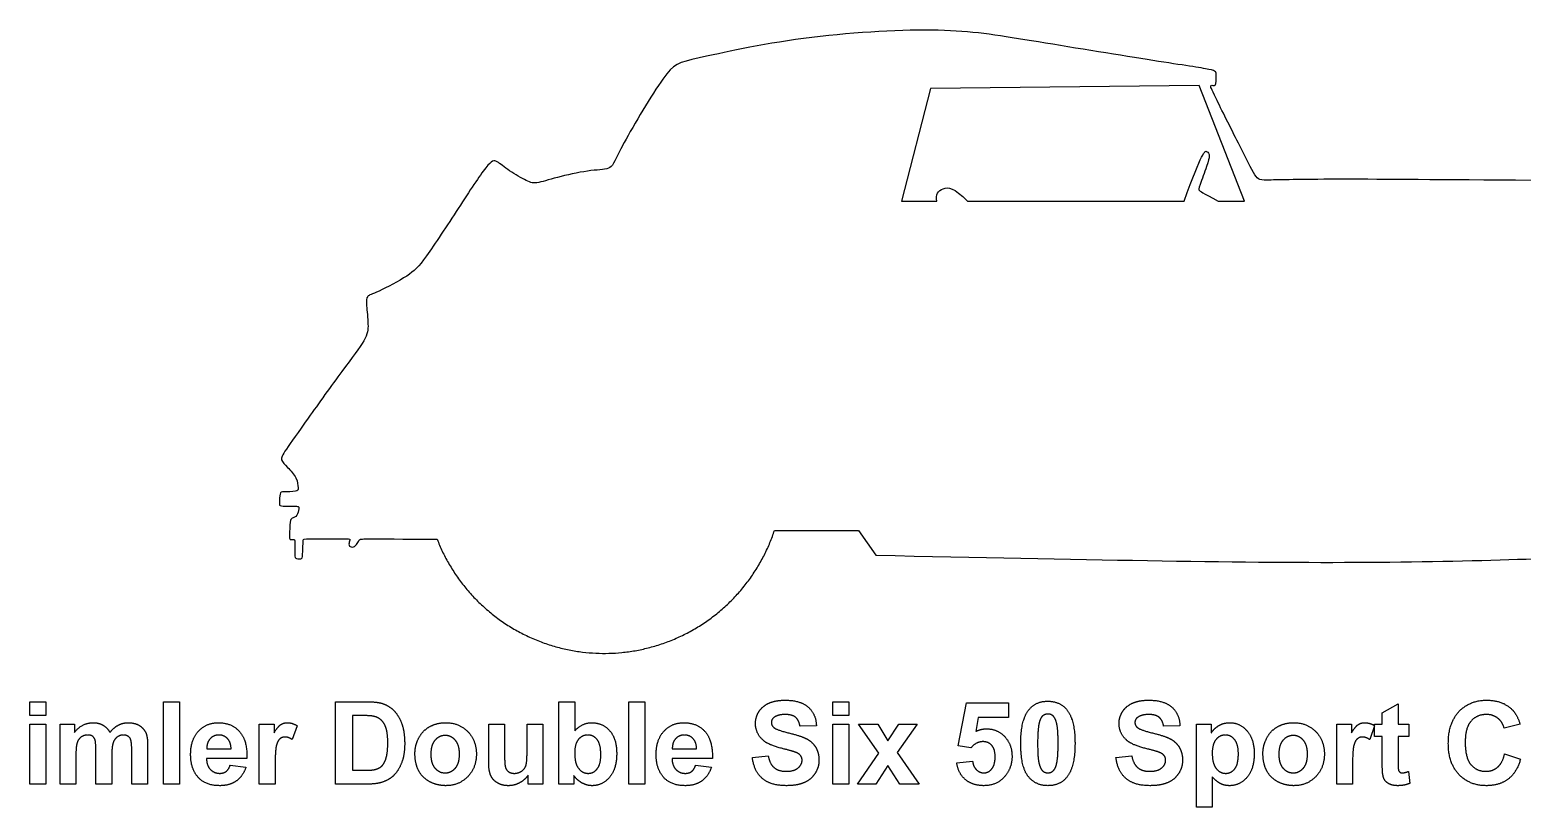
# Model space of a CAD drawing. Header units: millimetres. Extents: x -155 to 163, y -128 to 149.
# Drawn here: x -73.03 to -23.84, y 27.47 to 53.1 of the extents above; entities that cross this region are included whole.
import ezdxf

# ---------------------------------------------------------------- set-up
doc = ezdxf.new("R2010")
doc.units = ezdxf.units.MM
doc.header["$MEASUREMENT"] = 0
doc.layers.add('Layer 03', color=5, linetype='Continuous')

msp = doc.modelspace()

# ---------------------------------------------------------------- linework, layer by layer
at = {"layer": 'Layer 03'}
for p, q in [((-43.344, 51.166), (-44.293, 47.448)), ((-34.485, 51.264), (-43.344, 51.166)), ((-32.989, 47.446), (-34.485, 51.264)), ((-44.293, 47.448), (-43.131, 47.448)), ((-42.117, 47.448), (-34.983, 47.446)), ((-33.854, 47.446), (-32.989, 47.446)), ((-48.481, 36.595), (-45.71, 36.595)), ((-45.71, 36.595), (-45.137, 35.776)), ((-73.026, 30.49), (-73.026, 30.945)), ((-73.026, 30.945), (-72.503, 30.945)), ((-72.503, 30.945), (-72.503, 30.49)), ((-68.621, 28.228), (-68.621, 30.945)), ((-68.621, 30.945), (-68.097, 30.945)), ((-68.097, 30.945), (-68.097, 28.228)), ((-62.949, 28.228), (-62.949, 30.945)), ((-62.949, 30.945), (-61.947, 30.945)), ((-55.591, 28.228), (-55.591, 30.945)), ((-55.591, 30.945), (-55.067, 30.945)), ((-55.067, 30.945), (-55.067, 29.98)), ((-53.278, 28.228), (-53.278, 30.945)), ((-53.278, 30.945), (-52.755, 30.945)), ((-52.755, 30.945), (-52.755, 28.228)), ((-46.561, 30.49), (-46.561, 30.945)), ((-46.561, 30.945), (-46.037, 30.945)), ((-46.037, 30.945), (-46.037, 30.49)), ((-42.425, 29.489), (-42.155, 30.912)), ((-42.155, 30.912), (-40.771, 30.912)), ((-40.771, 30.912), (-40.771, 30.422)), ((-28.45, 30.574), (-27.927, 30.878)), ((-28.45, 30.203), (-28.45, 30.574)), ((-27.927, 30.878), (-27.927, 30.203)), ((-72.503, 30.49), (-73.026, 30.49)), ((-73.026, 28.228), (-73.026, 30.203)), ((-73.026, 30.203), (-72.503, 30.203)), ((-72.503, 30.203), (-72.503, 28.228)), ((-72.03, 28.228), (-72.03, 30.203)), ((-72.03, 30.203), (-71.557, 30.203)), ((-71.557, 30.203), (-71.557, 29.935)), ((-65.464, 28.228), (-65.464, 30.203)), ((-65.464, 30.203), (-64.975, 30.203)), ((-64.975, 30.203), (-64.975, 29.924)), ((-64.215, 30.154), (-64.376, 29.696)), ((-62.145, 30.49), (-62.393, 30.49)), ((-62.393, 30.49), (-62.393, 28.684)), ((-57.903, 28.95), (-57.903, 30.203)), ((-57.903, 30.203), (-57.38, 30.203)), ((-57.38, 30.203), (-57.38, 29.296)), ((-56.637, 29.37), (-56.637, 30.203)), ((-56.637, 30.203), (-56.114, 30.203)), ((-56.114, 30.203), (-56.114, 28.228)), ((-47.101, 30.152), (-47.641, 30.135)), ((-46.037, 30.49), (-46.561, 30.49)), ((-46.561, 28.228), (-46.561, 30.203)), ((-46.561, 30.203), (-46.037, 30.203)), ((-46.037, 30.203), (-46.037, 28.228)), ((-45.042, 29.245), (-45.708, 30.203)), ((-45.708, 30.203), (-45.079, 30.203)), ((-45.079, 30.203), (-44.742, 29.66)), ((-44.742, 29.66), (-44.386, 30.203)), ((-43.784, 30.203), (-44.435, 29.267)), ((-44.386, 30.203), (-43.784, 30.203)), ((-41.764, 30.422), (-41.85, 29.968)), ((-40.771, 30.422), (-41.764, 30.422)), ((-35.117, 30.152), (-35.657, 30.135)), ((-34.577, 27.469), (-34.577, 30.203)), ((-34.577, 30.203), (-34.088, 30.203)), ((-34.088, 30.203), (-34.088, 29.915)), ((-29.952, 28.228), (-29.952, 30.203)), ((-29.952, 30.203), (-29.463, 30.203)), ((-29.463, 30.203), (-29.463, 29.924)), ((-28.703, 30.154), (-28.864, 29.696)), ((-28.703, 29.798), (-28.703, 30.203)), ((-28.703, 30.203), (-28.45, 30.203)), ((-27.927, 30.203), (-27.573, 30.203)), ((-27.573, 30.203), (-27.573, 29.798)), ((-23.91, 30.203), (-24.433, 30.068)), ((-28.45, 29.798), (-28.703, 29.798)), ((-28.45, 28.927), (-28.45, 29.798)), ((-27.573, 29.798), (-27.927, 29.798)), ((-27.927, 29.798), (-27.927, 28.982)), ((-71.507, 29.188), (-71.507, 28.228)), ((-70.849, 28.228), (-70.849, 29.311)), ((-70.325, 29.177), (-70.325, 28.228)), ((-69.667, 28.228), (-69.667, 29.357)), ((-69.144, 29.494), (-69.144, 28.228)), ((-65.869, 29.072), (-67.203, 29.072)), ((-67.194, 29.393), (-66.393, 29.393)), ((-50.527, 29.072), (-51.86, 29.072)), ((-51.851, 29.393), (-51.05, 29.393)), ((-49.211, 29.106), (-48.687, 29.156)), ((-45.742, 28.228), (-45.042, 29.245)), ((-44.435, 29.267), (-43.717, 28.228)), ((-42.006, 29.426), (-42.425, 29.489)), ((-37.227, 29.106), (-36.704, 29.156)), ((-24.416, 29.224), (-23.893, 29.055)), ((-66.426, 28.853), (-65.903, 28.785)), ((-64.941, 28.839), (-64.941, 28.228)), ((-62.393, 28.684), (-61.982, 28.684)), ((-51.084, 28.853), (-50.561, 28.785)), ((-44.742, 28.84), (-45.14, 28.228)), ((-44.346, 28.228), (-44.742, 28.84)), ((-42.476, 28.933), (-41.953, 28.988)), ((-29.429, 28.839), (-29.429, 28.228)), ((-27.581, 28.649), (-27.539, 28.253)), ((-72.503, 28.228), (-73.026, 28.228)), ((-71.507, 28.228), (-72.03, 28.228)), ((-70.325, 28.228), (-70.849, 28.228)), ((-69.144, 28.228), (-69.667, 28.228)), ((-68.097, 28.228), (-68.621, 28.228)), ((-64.941, 28.228), (-65.464, 28.228)), ((-61.917, 28.228), (-62.949, 28.228)), ((-56.603, 28.228), (-56.603, 28.522)), ((-56.114, 28.228), (-56.603, 28.228)), ((-55.101, 28.228), (-55.591, 28.228)), ((-55.101, 28.516), (-55.101, 28.228)), ((-52.755, 28.228), (-53.278, 28.228)), ((-46.037, 28.228), (-46.561, 28.228)), ((-45.14, 28.228), (-45.742, 28.228)), ((-43.717, 28.228), (-44.346, 28.228)), ((-34.054, 28.464), (-34.054, 27.469)), ((-29.429, 28.228), (-29.952, 28.228)), ((-34.054, 27.469), (-34.577, 27.469))]:
    msp.add_line(p, q, dxfattribs=at)
for points, knots in [([(0.657, 42.333), (0.702, 42.706), (0.633, 43.47), (0.71, 43.612), (0.973, 43.525), (2.015, 42.899), (2.212, 42.888), (2.18, 43.305), (1.708, 43.963), (0.578, 45.181), (-0.901, 45.97), (-0.933, 46.144), (-0.922, 47.686), (-0.933, 47.773), (-1.834, 47.762), (-2.713, 47.491), (-3.158, 47.014), (-3.235, 46.774), (-3.588, 46.756), (-3.682, 46.86), (-3.717, 47.092), (-3.407, 47.075), (-3.39, 47.247), (-3.441, 47.487), (-4.164, 47.453), (-4.508, 47.453), (-4.564, 47.643), (-4.518, 47.871), (-4.993, 47.862), (-5.03, 47.898), (-5.053, 48.131), (-5.075, 48.19), (-5.202, 48.209), (-5.303, 48.209), (-5.293, 48.82), (-5.313, 49.065), (-5.467, 49.075), (-5.549, 49.039), (-5.54, 48.391), (-5.54, 48.181), (-5.663, 48.185), (-5.781, 48.176), (-5.759, 47.908), (-5.811, 47.834), (-11.806, 48.074), (-24.718, 48.138), (-30.273, 48.188), (-32.452, 48.138), (-32.578, 48.138), (-33.123, 49.228), (-34.08, 51.121), (-34.13, 51.286), (-34.004, 51.261), (-33.915, 51.261), (-33.927, 51.704), (-33.94, 51.78), (-35.967, 52.071), (-40.636, 52.843), (-42.881, 53.193), (-47.675, 52.911), (-51.544, 52.04), (-51.928, 51.963), (-53.72, 48.958), (-53.816, 48.478), (-54.45, 48.497), (-55.583, 48.267), (-56.332, 48.017), (-56.601, 48.075), (-57.253, 48.459), (-57.656, 48.805), (-57.868, 48.805), (-58.866, 47.269), (-60.095, 45.398), (-60.467, 45.027), (-61.67, 44.385), (-61.931, 44.345), (-61.941, 44.084), (-61.861, 43.342), (-61.901, 42.941), (-62.655, 41.971), (-63.942, 40.171), (-64.671, 39.143), (-64.789, 38.917), (-64.545, 38.7), (-64.201, 38.321), (-64.183, 37.959), (-64.183, 37.869), (-64.717, 37.869), (-64.789, 37.86), (-64.807, 37.453), (-64.798, 37.39), (-64.409, 37.39), (-64.165, 37.399), (-64.147, 37.335), (-64.202, 37.064), (-64.409, 36.983), (-64.446, 36.956), (-64.476, 36.364), (-64.467, 36.282), (-64.313, 36.3), (-64.286, 36.282), (-64.295, 35.803), (-64.295, 35.658), (-64.096, 35.658), (-64.033, 35.658), (-64.024, 36.128), (-64.015, 36.3), (-64.006, 36.318), (-62.523, 36.318), (-62.451, 36.318), (-62.523, 36.164), (-62.496, 36.038), (-62.306, 36.038), (-62.207, 36.209), (-62.152, 36.318), (-62.035, 36.318), (-59.603, 36.302)], [8592.227649, 8592.227649, 8592.227649, 8592.227649, 8597.261251, 8602.294852, 8607.328454, 8612.362056, 8617.395657, 8622.429259, 8627.46286, 8632.496462, 8637.530063, 8642.563665, 8647.597266, 8652.630868, 8657.664469, 8662.698071, 8667.731672, 8672.765274, 8677.798876, 8682.832477, 8687.866079, 8692.89968, 8697.933282, 8702.966883, 8708.000485, 8713.034086, 8718.067688, 8723.101289, 8728.134891, 8733.168492, 8738.202094, 8743.235696, 8748.269297, 8753.302899, 8758.3365, 8763.370102, 8768.403703, 8773.437305, 8778.470906, 8783.504508, 8788.538109, 8793.571711, 8798.605312, 8803.638914, 8808.672516, 8813.706117, 8818.739719, 8823.77332, 8828.806922, 8833.840523, 8838.874125, 8843.907726, 8848.941328, 8853.974929, 8859.008531, 8864.042132, 8869.075734, 8874.109336, 8879.142937, 8884.176539, 8889.21014, 8894.243742, 8899.277343, 8904.310945, 8909.344546, 8914.378148, 8919.411749, 8924.445351, 8929.478953, 8934.512554, 8939.546156, 8944.579757, 8949.613359, 8954.64696, 8959.680562, 8964.714163, 8969.747765, 8974.781366, 8979.814968, 8984.848569, 8989.882171, 8994.915773, 8999.949374, 9004.982976, 9010.016577, 9015.050179, 9020.08378, 9025.117382, 9030.150983, 9035.184585, 9040.218186, 9045.251788, 9050.285389, 9055.318991, 9060.352593, 9065.386194, 9070.419796, 9075.453397, 9080.486999, 9085.5206, 9090.554202, 9095.587803, 9100.621405, 9105.655006, 9110.688608, 9115.722209, 9120.755811, 9125.789413, 9130.823014, 9135.856616, 9140.890217, 9145.923819, 9150.95742, 9155.991022, 9161.024623, 9166.058224, 9166.058224, 9166.058224, 9166.058224]), ([(-45.137, 35.776), (-38.331, 35.634), (-28.371, 35.417), (-19.055, 35.845), (-17.404, 35.982), (-16.902, 36.256), (-16.163, 36.289), (-13.568, 36.387), (-12.077, 36.737), (-11.083, 37.161), (-10.826, 37.283)], [9271.107016, 9271.107016, 9271.107016, 9271.107016, 9296.922649, 9322.738283, 9348.553916, 9374.36955, 9400.185183, 9426.000817, 9451.816451, 9461.305588, 9461.305588, 9461.305588, 9461.305588])]:
    msp.add_open_spline(points, degree=3, knots=knots, dxfattribs=at)
for points, degree in [([(-34.983, 47.446), (-34.376, 49.113), (-34.215, 49.113), (-34.122, 48.967), (-34.207, 48.675), (-34.499, 47.884), (-34.507, 47.807), (-34.399, 47.745), (-33.854, 47.446)], 3), ([(-43.131, 47.448), (-43.191, 47.67), (-42.964, 47.932), (-42.57, 47.908), (-42.117, 47.448)], 3), ([(-48.658, 30.901), (-48.439, 30.996), (-48.13, 30.996)], 2), ([(-48.13, 30.996), (-47.625, 30.996), (-47.369, 30.766)], 2), ([(-36.674, 30.901), (-36.456, 30.996), (-36.146, 30.996)], 2), ([(-36.146, 30.996), (-35.641, 30.996), (-35.386, 30.766)], 2), ([(-25.922, 30.62), (-25.571, 30.996), (-25, 30.996)], 2), ([(-25, 30.996), (-24.5, 30.996), (-24.188, 30.702)], 2), ([(-61.947, 30.945), (-61.607, 30.945), (-61.429, 30.894)], 2), ([(-61.429, 30.894), (-61.19, 30.823), (-61.019, 30.643)], 2), ([(-61.019, 30.643), (-60.849, 30.464), (-60.76, 30.203)], 2), ([(-49.109, 30.231), (-49.109, 30.441), (-48.993, 30.623)], 2), ([(-48.993, 30.623), (-48.877, 30.805), (-48.658, 30.901)], 2), ([(-48.132, 30.524), (-48.367, 30.524), (-48.5, 30.426)], 2), ([(-47.789, 30.433), (-47.904, 30.524), (-48.132, 30.524)], 2), ([(-47.369, 30.766), (-47.114, 30.536), (-47.101, 30.152)], 2), ([(-40.366, 29.575), (-40.366, 30.345), (-40.096, 30.683)], 2), ([(-40.096, 30.683), (-39.872, 30.962), (-39.472, 30.962)], 2), ([(-39.472, 30.54), (-39.566, 30.54), (-39.641, 30.479)], 2), ([(-39.472, 30.962), (-39.071, 30.962), (-38.846, 30.68)], 2), ([(-39.304, 30.479), (-39.377, 30.54), (-39.472, 30.54)], 2), ([(-38.846, 30.68), (-38.577, 30.345), (-38.577, 29.569)], 2), ([(-37.126, 30.231), (-37.126, 30.441), (-37.009, 30.623)], 2), ([(-37.009, 30.623), (-36.893, 30.805), (-36.674, 30.901)], 2), ([(-36.148, 30.524), (-36.384, 30.524), (-36.517, 30.426)], 2), ([(-35.806, 30.433), (-35.92, 30.524), (-36.148, 30.524)], 2), ([(-35.386, 30.766), (-35.13, 30.536), (-35.117, 30.152)], 2), ([(-26.273, 29.563), (-26.273, 30.243), (-25.922, 30.62)], 2), ([(-25.021, 30.524), (-25.33, 30.524), (-25.523, 30.306)], 2), ([(-24.639, 30.401), (-24.796, 30.524), (-25.021, 30.524)], 2), ([(-24.188, 30.702), (-24.003, 30.528), (-23.91, 30.203)], 2), ([(-71.557, 29.935), (-71.3, 30.253), (-70.943, 30.253)], 2), ([(-70.943, 30.253), (-70.754, 30.253), (-70.615, 30.174)], 2), ([(-70.615, 30.174), (-70.476, 30.095), (-70.387, 29.935)], 2), ([(-70.387, 29.935), (-70.257, 30.095), (-70.107, 30.174)], 2), ([(-70.107, 30.174), (-69.958, 30.253), (-69.788, 30.253)], 2), ([(-69.788, 30.253), (-69.571, 30.253), (-69.421, 30.165)], 2), ([(-69.421, 30.165), (-69.271, 30.076), (-69.197, 29.905)], 2), ([(-67.468, 29.974), (-67.209, 30.253), (-66.815, 30.253)], 2), ([(-66.815, 30.253), (-66.371, 30.253), (-66.115, 29.963)], 2), ([(-64.975, 29.924), (-64.856, 30.122), (-64.76, 30.188)], 2), ([(-64.76, 30.188), (-64.665, 30.253), (-64.544, 30.253)], 2), ([(-64.544, 30.253), (-64.374, 30.253), (-64.215, 30.154)], 2), ([(-61.694, 30.464), (-61.809, 30.49), (-62.145, 30.49)], 2), ([(-61.44, 30.335), (-61.54, 30.43), (-61.694, 30.464)], 2), ([(-61.284, 30.071), (-61.339, 30.241), (-61.44, 30.335)], 2), ([(-61.228, 29.586), (-61.228, 29.902), (-61.284, 30.071)], 2), ([(-60.76, 30.203), (-60.671, 29.943), (-60.671, 29.561)], 2), ([(-60.206, 29.75), (-60.078, 29.995), (-59.845, 30.124)], 2), ([(-59.845, 30.124), (-59.611, 30.253), (-59.323, 30.253)], 2), ([(-59.323, 30.253), (-58.877, 30.253), (-58.593, 29.961)], 2), ([(-55.067, 29.98), (-54.829, 30.253), (-54.503, 30.253)], 2), ([(-54.503, 30.253), (-54.148, 30.253), (-53.916, 29.991)], 2), ([(-52.125, 29.974), (-51.867, 30.253), (-51.472, 30.253)], 2), ([(-51.472, 30.253), (-51.029, 30.253), (-50.772, 29.963)], 2), ([(-48.863, 29.68), (-49.109, 29.906), (-49.109, 30.231)], 2), ([(-48.5, 30.426), (-48.586, 30.364), (-48.586, 30.259)], 2), ([(-48.586, 30.259), (-48.586, 30.164), (-48.505, 30.096)], 2), ([(-48.505, 30.096), (-48.403, 30.01), (-48.007, 29.915)], 2), ([(-47.641, 30.135), (-47.675, 30.342), (-47.789, 30.433)], 2), ([(-41.85, 29.968), (-41.674, 30.051), (-41.49, 30.051)], 2), ([(-41.49, 30.051), (-41.14, 30.051), (-40.897, 29.798)], 2), ([(-39.756, 30.26), (-39.809, 30.055), (-39.809, 29.569)], 2), ([(-39.641, 30.479), (-39.715, 30.418), (-39.756, 30.26)], 2), ([(-39.182, 30.236), (-39.231, 30.418), (-39.304, 30.479)], 2), ([(-39.134, 29.569), (-39.134, 30.055), (-39.182, 30.236)], 2), ([(-36.88, 29.68), (-37.126, 29.906), (-37.126, 30.231)], 2), ([(-36.517, 30.426), (-36.602, 30.364), (-36.602, 30.259)], 2), ([(-36.602, 30.259), (-36.602, 30.164), (-36.522, 30.096)], 2), ([(-36.522, 30.096), (-36.419, 30.01), (-36.023, 29.915)], 2), ([(-35.657, 30.135), (-35.692, 30.342), (-35.806, 30.433)], 2), ([(-34.088, 29.915), (-33.994, 30.063), (-33.835, 30.158)], 2), ([(-33.835, 30.158), (-33.675, 30.253), (-33.481, 30.253)], 2), ([(-33.481, 30.253), (-33.142, 30.253), (-32.906, 29.982)], 2), ([(-32.255, 29.75), (-32.128, 29.995), (-31.894, 30.124)], 2), ([(-31.894, 30.124), (-31.66, 30.253), (-31.372, 30.253)], 2), ([(-31.372, 30.253), (-30.927, 30.253), (-30.642, 29.961)], 2), ([(-29.463, 29.924), (-29.344, 30.122), (-29.249, 30.188)], 2), ([(-29.249, 30.188), (-29.153, 30.253), (-29.033, 30.253)], 2), ([(-29.033, 30.253), (-28.862, 30.253), (-28.703, 30.154)], 2), ([(-25.523, 30.306), (-25.716, 30.089), (-25.716, 29.603)], 2), ([(-24.433, 30.068), (-24.483, 30.279), (-24.639, 30.401)], 2), ([(-71.466, 29.595), (-71.507, 29.473), (-71.507, 29.188)], 2), ([(-71.33, 29.783), (-71.425, 29.718), (-71.466, 29.595)], 2), ([(-71.116, 29.848), (-71.235, 29.848), (-71.33, 29.783)], 2), ([(-70.961, 29.808), (-71.018, 29.848), (-71.116, 29.848)], 2), ([(-70.876, 29.683), (-70.903, 29.767), (-70.961, 29.808)], 2), ([(-70.849, 29.311), (-70.849, 29.599), (-70.876, 29.683)], 2), ([(-70.283, 29.585), (-70.325, 29.456), (-70.325, 29.177)], 2), ([(-70.145, 29.781), (-70.241, 29.714), (-70.283, 29.585)], 2), ([(-69.941, 29.848), (-70.049, 29.848), (-70.145, 29.781)], 2), ([(-69.72, 29.737), (-69.792, 29.848), (-69.941, 29.848)], 2), ([(-69.667, 29.357), (-69.667, 29.651), (-69.72, 29.737)], 2), ([(-69.197, 29.905), (-69.144, 29.778), (-69.144, 29.494)], 2), ([(-67.726, 29.2), (-67.726, 29.694), (-67.468, 29.974)], 2), ([(-67.081, 29.726), (-67.195, 29.603), (-67.194, 29.393)], 2), ([(-66.791, 29.848), (-66.967, 29.848), (-67.081, 29.726)], 2), ([(-66.513, 29.732), (-66.627, 29.848), (-66.791, 29.848)], 2), ([(-66.393, 29.393), (-66.398, 29.616), (-66.513, 29.732)], 2), ([(-66.115, 29.963), (-65.858, 29.672), (-65.869, 29.072)], 2), ([(-64.786, 29.72), (-64.858, 29.66), (-64.9, 29.502)], 2), ([(-64.609, 29.781), (-64.713, 29.781), (-64.786, 29.72)], 2), ([(-64.376, 29.696), (-64.501, 29.781), (-64.609, 29.781)], 2), ([(-61.284, 29.086), (-61.228, 29.27), (-61.228, 29.586)], 2), ([(-60.671, 29.561), (-60.671, 29.225), (-60.754, 28.983)], 2), ([(-60.333, 29.243), (-60.333, 29.505), (-60.206, 29.75)], 2), ([(-59.674, 29.673), (-59.81, 29.514), (-59.81, 29.215)], 2), ([(-59.337, 29.832), (-59.537, 29.832), (-59.674, 29.673)], 2), ([(-59.001, 29.673), (-59.136, 29.832), (-59.337, 29.832)], 2), ([(-58.865, 29.219), (-58.865, 29.514), (-59.001, 29.673)], 2), ([(-58.593, 29.961), (-58.308, 29.668), (-58.308, 29.221)], 2), ([(-54.945, 29.701), (-55.067, 29.553), (-55.067, 29.252)], 2), ([(-54.637, 29.848), (-54.822, 29.848), (-54.945, 29.701)], 2), ([(-54.327, 29.697), (-54.448, 29.848), (-54.637, 29.848)], 2), ([(-54.207, 29.203), (-54.207, 29.546), (-54.327, 29.697)], 2), ([(-53.916, 29.991), (-53.683, 29.728), (-53.683, 29.236)], 2), ([(-52.384, 29.2), (-52.384, 29.694), (-52.125, 29.974)], 2), ([(-51.739, 29.726), (-51.853, 29.603), (-51.851, 29.393)], 2), ([(-51.449, 29.848), (-51.624, 29.848), (-51.739, 29.726)], 2), ([(-51.17, 29.732), (-51.285, 29.848), (-51.449, 29.848)], 2), ([(-51.05, 29.393), (-51.056, 29.616), (-51.17, 29.732)], 2), ([(-50.772, 29.963), (-50.516, 29.672), (-50.527, 29.072)], 2), ([(-48.255, 29.41), (-48.688, 29.519), (-48.863, 29.68)], 2), ([(-48.007, 29.915), (-47.611, 29.821), (-47.421, 29.72)], 2), ([(-47.421, 29.72), (-47.231, 29.619), (-47.124, 29.445)], 2), ([(-41.609, 29.629), (-41.831, 29.629), (-42.006, 29.426)], 2), ([(-41.321, 29.504), (-41.432, 29.629), (-41.609, 29.629)], 2), ([(-40.897, 29.798), (-40.653, 29.544), (-40.653, 29.14)], 2), ([(-40.12, 28.483), (-40.366, 28.79), (-40.366, 29.575)], 2), ([(-39.809, 29.569), (-39.809, 29.083), (-39.761, 28.902)], 2), ([(-39.188, 28.88), (-39.134, 29.083), (-39.134, 29.569)], 2), ([(-38.577, 29.569), (-38.577, 28.795), (-38.848, 28.456)], 2), ([(-36.271, 29.41), (-36.705, 29.519), (-36.88, 29.68)], 2), ([(-36.023, 29.915), (-35.627, 29.821), (-35.437, 29.72)], 2), ([(-35.437, 29.72), (-35.247, 29.619), (-35.14, 29.445)], 2), ([(-33.93, 29.697), (-34.054, 29.546), (-34.054, 29.249)], 2), ([(-33.618, 29.848), (-33.806, 29.848), (-33.93, 29.697)], 2), ([(-33.315, 29.694), (-33.438, 29.848), (-33.618, 29.848)], 2), ([(-33.193, 29.222), (-33.193, 29.54), (-33.315, 29.694)], 2), ([(-32.906, 29.982), (-32.67, 29.711), (-32.67, 29.227)], 2), ([(-32.383, 29.243), (-32.383, 29.505), (-32.255, 29.75)], 2), ([(-31.723, 29.673), (-31.86, 29.514), (-31.86, 29.215)], 2), ([(-31.386, 29.832), (-31.586, 29.832), (-31.723, 29.673)], 2), ([(-31.05, 29.673), (-31.186, 29.832), (-31.386, 29.832)], 2), ([(-30.914, 29.219), (-30.914, 29.514), (-31.05, 29.673)], 2), ([(-30.642, 29.961), (-30.358, 29.668), (-30.358, 29.221)], 2), ([(-29.274, 29.72), (-29.346, 29.66), (-29.388, 29.502)], 2), ([(-29.097, 29.781), (-29.201, 29.781), (-29.274, 29.72)], 2), ([(-28.864, 29.696), (-28.989, 29.781), (-29.097, 29.781)], 2), ([(-25.923, 28.548), (-26.273, 28.919), (-26.273, 29.563)], 2), ([(-25.716, 29.603), (-25.716, 29.088), (-25.526, 28.869)], 2), ([(-67.53, 28.516), (-67.726, 28.787), (-67.726, 29.2)], 2), ([(-67.203, 29.072), (-67.197, 28.84), (-67.074, 28.711)], 2), ([(-64.9, 29.502), (-64.941, 29.343), (-64.941, 28.839)], 2), ([(-61.428, 28.823), (-61.339, 28.903), (-61.284, 29.086)], 2), ([(-60.206, 28.663), (-60.333, 28.901), (-60.333, 29.243)], 2), ([(-59.81, 29.215), (-59.81, 28.917), (-59.674, 28.758)], 2), ([(-59.001, 28.758), (-58.865, 28.917), (-58.865, 29.219)], 2), ([(-58.308, 29.221), (-58.308, 28.77), (-58.595, 28.474)], 2), ([(-57.38, 29.296), (-57.38, 28.88), (-57.351, 28.786)], 2), ([(-56.676, 28.838), (-56.637, 28.947), (-56.637, 29.37)], 2), ([(-55.067, 29.252), (-55.067, 28.942), (-54.972, 28.793)], 2), ([(-54.327, 28.732), (-54.207, 28.882), (-54.207, 29.203)], 2), ([(-53.683, 29.236), (-53.683, 28.727), (-53.92, 28.452)], 2), ([(-52.188, 28.516), (-52.384, 28.787), (-52.384, 29.2)], 2), ([(-51.86, 29.072), (-51.855, 28.84), (-51.731, 28.711)], 2), ([(-48.883, 28.415), (-49.157, 28.652), (-49.211, 29.106)], 2), ([(-48.687, 29.156), (-48.64, 28.895), (-48.494, 28.773)], 2), ([(-47.823, 29.291), (-47.918, 29.325), (-48.255, 29.41)], 2), ([(-47.629, 29.176), (-47.684, 29.243), (-47.823, 29.291)], 2), ([(-47.573, 29.016), (-47.573, 29.11), (-47.629, 29.176)], 2), ([(-47.124, 29.445), (-47.016, 29.271), (-47.016, 29.014)], 2), ([(-41.21, 29.13), (-41.21, 29.379), (-41.321, 29.504)], 2), ([(-41.319, 28.732), (-41.21, 28.864), (-41.21, 29.13)], 2), ([(-40.653, 29.14), (-40.653, 28.803), (-40.847, 28.539)], 2), ([(-36.899, 28.415), (-37.174, 28.652), (-37.227, 29.106)], 2), ([(-36.704, 29.156), (-36.656, 28.895), (-36.51, 28.773)], 2), ([(-35.839, 29.291), (-35.934, 29.325), (-36.271, 29.41)], 2), ([(-35.645, 29.176), (-35.701, 29.243), (-35.839, 29.291)], 2), ([(-35.59, 29.016), (-35.59, 29.11), (-35.645, 29.176)], 2), ([(-35.14, 29.445), (-35.033, 29.271), (-35.033, 29.014)], 2), ([(-34.054, 29.249), (-34.054, 28.908), (-33.924, 28.745)], 2), ([(-33.312, 28.732), (-33.193, 28.881), (-33.193, 29.222)], 2), ([(-32.67, 29.227), (-32.67, 28.729), (-32.908, 28.453)], 2), ([(-32.255, 28.663), (-32.383, 28.901), (-32.383, 29.243)], 2), ([(-31.86, 29.215), (-31.86, 28.917), (-31.723, 28.758)], 2), ([(-31.05, 28.758), (-30.914, 28.917), (-30.914, 29.219)], 2), ([(-30.358, 29.221), (-30.358, 28.77), (-30.645, 28.474)], 2), ([(-29.388, 29.502), (-29.429, 29.343), (-29.429, 28.839)], 2), ([(-24.648, 28.788), (-24.486, 28.927), (-24.416, 29.224)], 2), ([(-23.893, 29.055), (-24.016, 28.61), (-24.302, 28.394)], 2), ([(-67.074, 28.711), (-66.95, 28.583), (-66.766, 28.583)], 2), ([(-66.766, 28.583), (-66.641, 28.583), (-66.556, 28.646)], 2), ([(-66.556, 28.646), (-66.47, 28.71), (-66.426, 28.853)], 2), ([(-65.903, 28.785), (-66.004, 28.488), (-66.221, 28.333)], 2), ([(-61.982, 28.684), (-61.752, 28.684), (-61.65, 28.71)], 2), ([(-61.65, 28.71), (-61.516, 28.743), (-61.428, 28.823)], 2), ([(-60.754, 28.983), (-60.856, 28.686), (-61.045, 28.502)], 2), ([(-59.833, 28.301), (-60.078, 28.424), (-60.206, 28.663)], 2), ([(-59.674, 28.758), (-59.537, 28.599), (-59.337, 28.599)], 2), ([(-59.337, 28.599), (-59.136, 28.599), (-59.001, 28.758)], 2), ([(-57.833, 28.511), (-57.903, 28.67), (-57.903, 28.95)], 2), ([(-57.351, 28.786), (-57.323, 28.692), (-57.247, 28.637)], 2), ([(-57.247, 28.637), (-57.172, 28.583), (-57.056, 28.583)], 2), ([(-57.056, 28.583), (-56.924, 28.583), (-56.819, 28.656)], 2), ([(-56.819, 28.656), (-56.714, 28.729), (-56.676, 28.838)], 2), ([(-54.972, 28.793), (-54.838, 28.583), (-54.617, 28.583)], 2), ([(-54.617, 28.583), (-54.447, 28.583), (-54.327, 28.732)], 2), ([(-51.731, 28.711), (-51.608, 28.583), (-51.424, 28.583)], 2), ([(-51.424, 28.583), (-51.298, 28.583), (-51.213, 28.646)], 2), ([(-51.213, 28.646), (-51.128, 28.71), (-51.084, 28.853)], 2), ([(-50.561, 28.785), (-50.662, 28.488), (-50.879, 28.333)], 2), ([(-48.494, 28.773), (-48.348, 28.65), (-48.101, 28.65)], 2), ([(-48.101, 28.65), (-47.839, 28.65), (-47.706, 28.76)], 2), ([(-47.706, 28.76), (-47.573, 28.869), (-47.573, 29.016)], 2), ([(-47.145, 28.578), (-47.274, 28.375), (-47.51, 28.276)], 2), ([(-47.016, 29.014), (-47.016, 28.781), (-47.145, 28.578)], 2), ([(-42.193, 28.382), (-42.43, 28.587), (-42.476, 28.933)], 2), ([(-41.953, 28.988), (-41.932, 28.809), (-41.826, 28.704)], 2), ([(-41.826, 28.704), (-41.721, 28.599), (-41.584, 28.599)], 2), ([(-41.584, 28.599), (-41.428, 28.599), (-41.319, 28.732)], 2), ([(-40.847, 28.539), (-41.112, 28.177), (-41.581, 28.177)], 2), ([(-39.761, 28.902), (-39.713, 28.72), (-39.64, 28.66)], 2), ([(-39.64, 28.66), (-39.566, 28.599), (-39.472, 28.599)], 2), ([(-39.472, 28.599), (-39.377, 28.599), (-39.303, 28.661)], 2), ([(-39.303, 28.661), (-39.229, 28.722), (-39.188, 28.88)], 2), ([(-36.51, 28.773), (-36.365, 28.65), (-36.117, 28.65)], 2), ([(-36.117, 28.65), (-35.855, 28.65), (-35.723, 28.76)], 2), ([(-35.723, 28.76), (-35.59, 28.869), (-35.59, 29.016)], 2), ([(-35.162, 28.578), (-35.29, 28.375), (-35.526, 28.276)], 2), ([(-35.033, 29.014), (-35.033, 28.781), (-35.162, 28.578)], 2), ([(-33.924, 28.745), (-33.795, 28.583), (-33.609, 28.583)], 2), ([(-33.609, 28.583), (-33.43, 28.583), (-33.312, 28.732)], 2), ([(-31.883, 28.301), (-32.128, 28.424), (-32.255, 28.663)], 2), ([(-31.723, 28.758), (-31.586, 28.599), (-31.386, 28.599)], 2), ([(-31.386, 28.599), (-31.186, 28.599), (-31.05, 28.758)], 2), ([(-28.434, 28.555), (-28.45, 28.647), (-28.45, 28.927)], 2), ([(-28.361, 28.35), (-28.414, 28.426), (-28.434, 28.555)], 2), ([(-27.927, 28.982), (-27.927, 28.735), (-27.917, 28.694)], 2), ([(-27.917, 28.694), (-27.907, 28.653), (-27.872, 28.626)], 2), ([(-27.872, 28.626), (-27.837, 28.599), (-27.786, 28.599)], 2), ([(-27.786, 28.599), (-27.715, 28.599), (-27.581, 28.649)], 2), ([(-25.028, 28.177), (-25.572, 28.177), (-25.923, 28.548)], 2), ([(-25.526, 28.869), (-25.336, 28.65), (-25.033, 28.65)], 2), ([(-25.033, 28.65), (-24.809, 28.65), (-24.648, 28.788)], 2), ([(-66.765, 28.177), (-67.282, 28.177), (-67.53, 28.516)], 2), ([(-66.221, 28.333), (-66.439, 28.177), (-66.765, 28.177)], 2), ([(-61.431, 28.286), (-61.613, 28.228), (-61.917, 28.228)], 2), ([(-61.045, 28.502), (-61.188, 28.363), (-61.431, 28.286)], 2), ([(-59.319, 28.177), (-59.589, 28.177), (-59.833, 28.301)], 2), ([(-58.595, 28.474), (-58.883, 28.177), (-59.319, 28.177)], 2), ([(-57.606, 28.265), (-57.763, 28.353), (-57.833, 28.511)], 2), ([(-57.252, 28.177), (-57.449, 28.177), (-57.606, 28.265)], 2), ([(-56.884, 28.271), (-57.059, 28.177), (-57.252, 28.177)], 2), ([(-56.603, 28.522), (-56.71, 28.365), (-56.884, 28.271)], 2), ([(-54.822, 28.265), (-54.984, 28.352), (-55.101, 28.516)], 2), ([(-54.495, 28.177), (-54.661, 28.177), (-54.822, 28.265)], 2), ([(-53.92, 28.452), (-54.156, 28.177), (-54.495, 28.177)], 2), ([(-51.423, 28.177), (-51.94, 28.177), (-52.188, 28.516)], 2), ([(-50.879, 28.333), (-51.096, 28.177), (-51.423, 28.177)], 2), ([(-48.097, 28.177), (-48.609, 28.177), (-48.883, 28.415)], 2), ([(-47.51, 28.276), (-47.745, 28.177), (-48.097, 28.177)], 2), ([(-41.581, 28.177), (-41.957, 28.177), (-42.193, 28.382)], 2), ([(-39.472, 28.177), (-39.874, 28.177), (-40.12, 28.483)], 2), ([(-38.848, 28.456), (-39.071, 28.177), (-39.472, 28.177)], 2), ([(-36.113, 28.177), (-36.625, 28.177), (-36.899, 28.415)], 2), ([(-35.526, 28.276), (-35.762, 28.177), (-36.113, 28.177)], 2), ([(-33.778, 28.242), (-33.909, 28.307), (-34.054, 28.464)], 2), ([(-33.486, 28.177), (-33.647, 28.177), (-33.778, 28.242)], 2), ([(-32.908, 28.453), (-33.146, 28.177), (-33.486, 28.177)], 2), ([(-31.368, 28.177), (-31.638, 28.177), (-31.883, 28.301)], 2), ([(-30.645, 28.474), (-30.932, 28.177), (-31.368, 28.177)], 2), ([(-28.197, 28.225), (-28.309, 28.273), (-28.361, 28.35)], 2), ([(-27.946, 28.177), (-28.085, 28.177), (-28.197, 28.225)], 2), ([(-27.539, 28.253), (-27.718, 28.177), (-27.946, 28.177)], 2), ([(-24.302, 28.394), (-24.588, 28.177), (-25.028, 28.177)], 2)]:
    msp.add_open_spline(points, degree=degree, dxfattribs=at)
msp.add_rational_spline([(-59.603, 36.302), (-58.092, 32.433), (-53.94, 32.542), (-49.787, 32.651), (-48.481, 36.595)], [1, 0.818258271203, 1, 0.818258271203, 1], degree=2, knots=[9166.058224, 9166.058224, 9166.058224, 9207.734292, 9207.734292, 9249.410361, 9249.410361, 9249.410361], dxfattribs=at)

doc.saveas('drawing.dxf')
